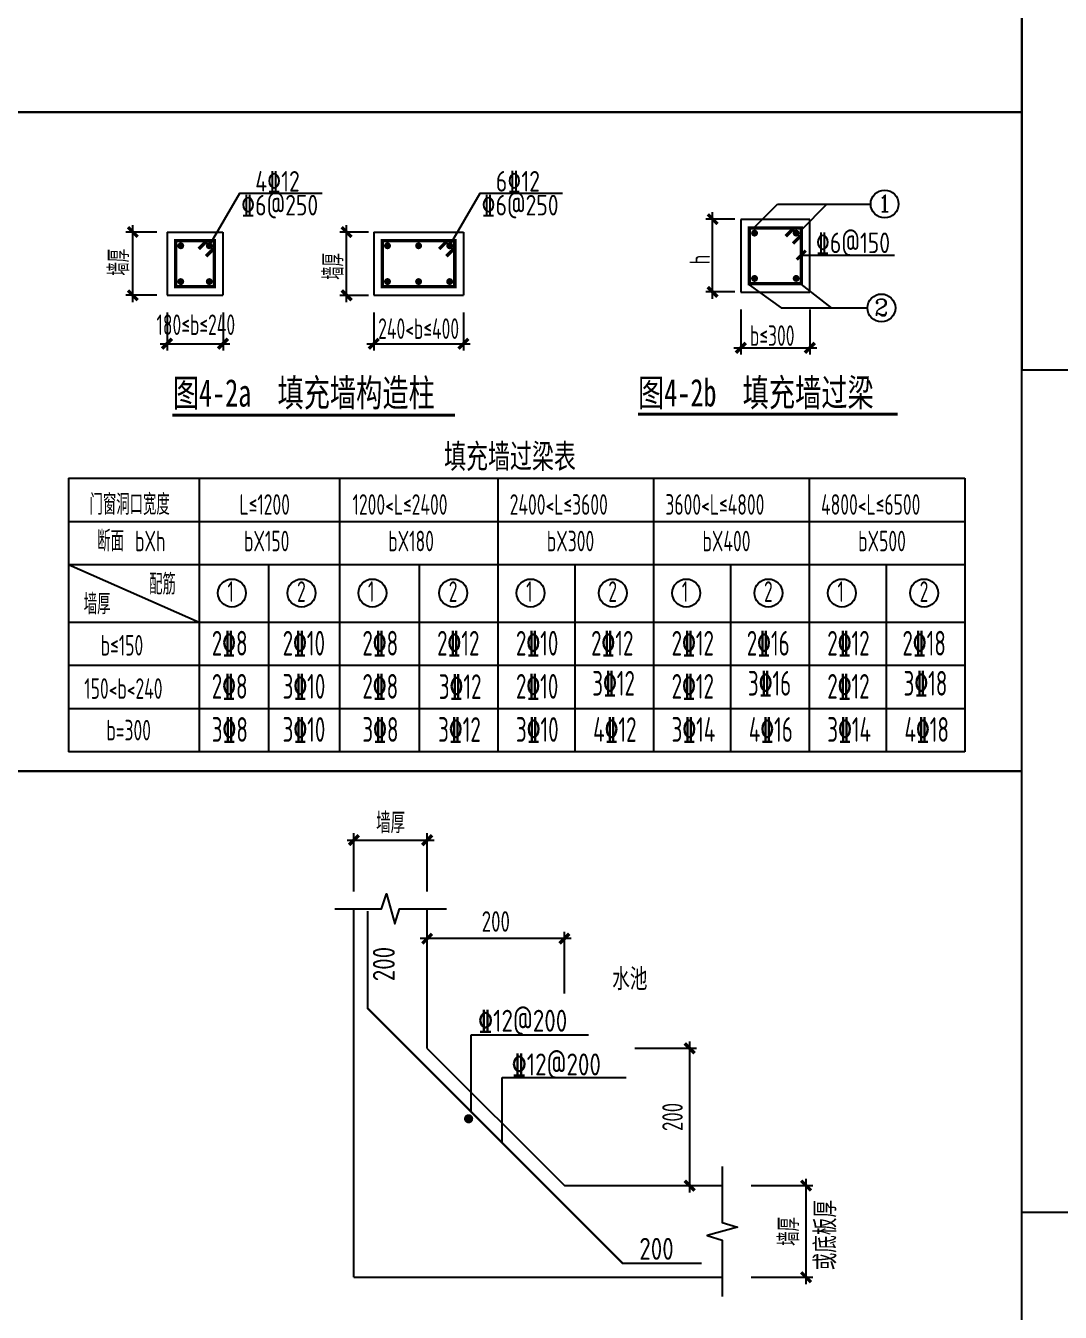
# Model space of a CAD drawing. Extents: x 698102 to 803227, y -138366 to 57555.
# Drawn here: x 745367 to 760441, y -116451 to -97709 of the extents above; entities that cross this region are included whole.
import ezdxf
from ezdxf.enums import TextEntityAlignment as Align

# ---------------------------------------------------------------- set-up
doc = ezdxf.new("R2010")
doc.units = 0
doc.header["$LTSCALE"] = 500
doc.layers.get('0').update_dxf_attribs({"linetype": 'CONTINUOUS'})
doc.layers.get('Defpoints').update_dxf_attribs({"color": 1, "linetype": 'CONTINUOUS'})
for name, color, linetype in [('DIM', 83, 'CONTINUOUS'), ('REIND', 12, 'CONTINUOUS'), ('REINL', 12, 'CONTINUOUS'), ('TAB', 132, 'CONTINUOUS'), ('TEXT', 7, 'CONTINUOUS'), ('THICK', 6, 'CONTINUOUS'), ('THIN', 131, 'CONTINUOUS'), ('WALL_DE', 25, 'CONTINUOUS')]:
    doc.layers.add(name, color=color, linetype=linetype)
doc.styles.add('TSSD_Dimension', font='Tssdeng.shx', dxfattribs={"width": 0.7, "bigfont": 'hztxt.shx'})
doc.styles.add('TSSD_Label', font='complex.shx', dxfattribs={"width": 0.8, "bigfont": 'hztxt.shx'})
doc.styles.add('TSSD_Norm', font='tssdeng.shx', dxfattribs={"width": 0.8, "bigfont": 'hztxt.shx'})
doc.styles.add('TSSD_Rein', font='tssdeng.shx', dxfattribs={"width": 0.7, "bigfont": 'hztxt.shx'})
doc.styles.add('黑体', font='simhei.ttf')
doc.dimstyles.new('TSSD_100_100', dxfattribs={"dimtxt": 300, "dimasz": 100, "dimexe": 100, "dimexo": 250, "dimgap": 100, "dimtad": 1, "dimdec": 0, "dimzin": 0, "dimdsep": 46, "dimtxsty": 'TSSD_Dimension', "dimblk": 'ARCHTICK', "dimcen": 0, "dimdle": 100, "dimclrt": 7, "dimadec": 0, "dimazin": 0, "dimtfac": 1, "dimtdec": 0, "dimtix": 1, "dimtmove": 2, "dimatfit": 3, "dimfxl": 800, "dimfxlon": 1, "dimtolj": 1, "dimtzin": 0, "dimarcsym": 0})

# ---------------------------------------------------------------- blocks, each defined once
blk = doc.blocks.new('_ArchTick')
at = {"color": 0, "linetype": 'ByBlock', "const_width": 0.5}
blk.add_lwpolyline([(-0.71, -0.71), (0.71, 0.71)], dxfattribs=at)
blk = doc.blocks.new('*D68')
at = {"layer": 'Defpoints', "color": 0, "transparency": 16777216}
for p in [(747425, -101636), (748241, -101636), (748241, -102342)]:
    blk.add_point(p, dxfattribs=at)
at = {"layer": 'DIM', "color": 0, "lineweight": -2, "transparency": 16777216}
for p, q in [((747425, -101886), (747425, -102442)), ((748241, -101886), (748241, -102442)), ((747325, -102342), (748341, -102342))]:
    blk.add_line(p, q, dxfattribs=at)
at = {"layer": 'DIM', "color": 0, "lineweight": -2, "transparency": 16777216, "xscale": 100, "yscale": 100, "zscale": 100, "rotation": 180}
blk.add_blockref('_ArchTick', (747425, -102342), dxfattribs=at)
at = {"layer": 'DIM', "color": 0, "lineweight": -2, "transparency": 16777216, "xscale": 100, "yscale": 100, "zscale": 100}
blk.add_blockref('_ArchTick', (748241, -102342), dxfattribs=at)
blk = doc.blocks.new('*D69')
at = {"layer": 'Defpoints', "color": 0, "transparency": 16777216}
for p in [(746927, -100715), (747528, -100715), (747528, -101636)]:
    blk.add_point(p, dxfattribs=at)
at = {"layer": 'DIM', "color": 0, "lineweight": -2, "transparency": 16777216}
for p, q in [((746927, -101736), (746927, -100615)), ((747278, -100715), (746827, -100715)), ((747278, -101636), (746827, -101636))]:
    blk.add_line(p, q, dxfattribs=at)
at = {"layer": 'DIM', "color": 0, "lineweight": -2, "transparency": 16777216, "xscale": 100, "yscale": 100, "zscale": 100}
for p, rotation in [((746927, -100715), 90), ((746927, -101636), 270)]:
    blk.add_blockref('_ArchTick', p, dxfattribs=dict(at, rotation=rotation))
blk = doc.blocks.new('*D70')
at = {"layer": 'Defpoints', "color": 0, "transparency": 16777216}
for p in [(750042, -100715), (750609, -100715), (750609, -101637)]:
    blk.add_point(p, dxfattribs=at)
at = {"layer": 'DIM', "color": 0, "lineweight": -2, "transparency": 16777216}
for p, q in [((750042, -101737), (750042, -100615)), ((750359, -100715), (749942, -100715)), ((750359, -101637), (749942, -101637))]:
    blk.add_line(p, q, dxfattribs=at)
at = {"layer": 'DIM', "color": 0, "lineweight": -2, "transparency": 16777216, "xscale": 100, "yscale": 100, "zscale": 100}
for p, rotation in [((750042, -100715), 90), ((750042, -101637), 270)]:
    blk.add_blockref('_ArchTick', p, dxfattribs=dict(at, rotation=rotation))
blk = doc.blocks.new('*D71')
at = {"layer": 'Defpoints', "color": 0, "transparency": 16777216}
for p in [(750438, -101636), (751744, -101636), (751744, -102342)]:
    blk.add_point(p, dxfattribs=at)
at = {"layer": 'DIM', "color": 0, "lineweight": -2, "transparency": 16777216}
for p, q in [((750438, -101886), (750438, -102442)), ((751744, -101886), (751744, -102442)), ((750338, -102342), (751844, -102342))]:
    blk.add_line(p, q, dxfattribs=at)
at = {"layer": 'DIM', "color": 0, "lineweight": -2, "transparency": 16777216, "xscale": 100, "yscale": 100, "zscale": 100, "rotation": 180}
blk.add_blockref('_ArchTick', (750438, -102342), dxfattribs=at)
at = {"layer": 'DIM', "color": 0, "lineweight": -2, "transparency": 16777216, "xscale": 100, "yscale": 100, "zscale": 100}
blk.add_blockref('_ArchTick', (751744, -102342), dxfattribs=at)
blk = doc.blocks.new('ts_reino')
blk.add_circle((0, 0), 0.5)
at = {"style": 'TSSD_Label', "width": 1.944444}
blk.add_attdef('TSSD', text='', height=0.6, dxfattribs=at).set_placement((-0.25, -0.28), (0.25, -0.28), align=Align.FIT)
blk = doc.blocks.new('*D72')
at = {"layer": 'Defpoints', "color": 0, "transparency": 16777216}
for p in [(755786, -101591), (756792, -101591), (756792, -102401)]:
    blk.add_point(p, dxfattribs=at)
at = {"layer": 'DIM', "color": 0, "lineweight": -2, "transparency": 16777216}
for p, q in [((755786, -101841), (755786, -102501)), ((756792, -101841), (756792, -102501)), ((755686, -102401), (756892, -102401))]:
    blk.add_line(p, q, dxfattribs=at)
at = {"layer": 'DIM', "color": 0, "lineweight": -2, "transparency": 16777216, "xscale": 100, "yscale": 100, "zscale": 100, "rotation": 180}
blk.add_blockref('_ArchTick', (755786, -102401), dxfattribs=at)
at = {"layer": 'DIM', "color": 0, "lineweight": -2, "transparency": 16777216, "xscale": 100, "yscale": 100, "zscale": 100}
blk.add_blockref('_ArchTick', (756792, -102401), dxfattribs=at)
blk = doc.blocks.new('*D73')
at = {"layer": 'Defpoints', "color": 0, "transparency": 16777216}
for p in [(755375, -100527), (755951, -100527), (755951, -101587)]:
    blk.add_point(p, dxfattribs=at)
at = {"layer": 'DIM', "color": 0, "lineweight": -2, "transparency": 16777216}
for p, q in [((755375, -101687), (755375, -100427)), ((755701, -100527), (755275, -100527)), ((755701, -101587), (755275, -101587))]:
    blk.add_line(p, q, dxfattribs=at)
at = {"layer": 'DIM', "color": 0, "lineweight": -2, "transparency": 16777216, "xscale": 100, "yscale": 100, "zscale": 100}
for p, rotation in [((755375, -100527), 90), ((755375, -101587), 270)]:
    blk.add_blockref('_ArchTick', p, dxfattribs=dict(at, rotation=rotation))
blk = doc.blocks.new('A$C67FA1DEA')
at = {"layer": 'REINL', "const_width": 50}
for points in [[(18, 124), (140, 246)], [(124, 18), (246, 140)]]:
    blk.add_lwpolyline(points, dxfattribs=at)
blk = doc.blocks.new('*D179')
at = {"layer": 'Defpoints', "color": 0, "transparency": 16777216}
for p in [(755516, -114606), (756737, -114606), (755516, -115940)]:
    blk.add_point(p, dxfattribs=at)
at = {"layer": 'DIM', "color": 0, "lineweight": -2, "transparency": 16777216}
for p, q in [((756737, -116040), (756737, -114506)), ((755937, -114606), (756837, -114606)), ((755937, -115940), (756837, -115940))]:
    blk.add_line(p, q, dxfattribs=at)
at = {"layer": 'DIM', "color": 0, "lineweight": -2, "transparency": 16777216, "xscale": 100, "yscale": 100, "zscale": 100}
for p, rotation in [((756737, -114606), 90), ((756737, -115940), 270)]:
    blk.add_blockref('_ArchTick', p, dxfattribs=dict(at, rotation=rotation))
at = {"layer": 'DIM', "color": 7, "transparency": 16777216, "insert": (756487, -115273), "char_height": 300, "attachment_point": 5, "rotation": 90, "style": 'TSSD_Dimension'}
blk.add_mtext('\\A1;墙厚', dxfattribs=at)
blk = doc.blocks.new('*D180')
at = {"layer": 'Defpoints', "color": 0, "transparency": 16777216}
for p in [(751216, -109573), (750149, -110573), (751216, -110573)]:
    blk.add_point(p, dxfattribs=at)
at = {"layer": 'DIM', "color": 0, "lineweight": -2, "transparency": 16777216}
for p, q in [((750049, -109573), (751316, -109573)), ((750149, -110323), (750149, -109473)), ((751216, -110323), (751216, -109473))]:
    blk.add_line(p, q, dxfattribs=at)
at = {"layer": 'DIM', "color": 0, "lineweight": -2, "transparency": 16777216, "xscale": 100, "yscale": 100, "zscale": 100, "rotation": 180}
blk.add_blockref('_ArchTick', (750149, -109573), dxfattribs=at)
at = {"layer": 'DIM', "color": 0, "lineweight": -2, "transparency": 16777216, "xscale": 100, "yscale": 100, "zscale": 100}
blk.add_blockref('_ArchTick', (751216, -109573), dxfattribs=at)
at = {"layer": 'DIM', "color": 7, "transparency": 16777216, "insert": (750683, -109323), "char_height": 300, "attachment_point": 5, "style": 'TSSD_Dimension'}
blk.add_mtext('\\A1;墙厚', dxfattribs=at)
blk = doc.blocks.new('*D181')
at = {"layer": 'Defpoints', "color": 0, "transparency": 16777216}
for p in [(753502, -112606), (755041, -112606), (753502, -114606)]:
    blk.add_point(p, dxfattribs=at)
at = {"layer": 'DIM', "color": 0, "lineweight": -2, "transparency": 16777216}
for p, q in [((754241, -112606), (755141, -112606)), ((755041, -114706), (755041, -112506)), ((754241, -114606), (755141, -114606))]:
    blk.add_line(p, q, dxfattribs=at)
at = {"layer": 'DIM', "color": 0, "lineweight": -2, "transparency": 16777216, "xscale": 100, "yscale": 100, "zscale": 100}
for p, rotation in [((755041, -112606), 90), ((755041, -114606), 270)]:
    blk.add_blockref('_ArchTick', p, dxfattribs=dict(at, rotation=rotation))
at = {"layer": 'DIM', "color": 7, "transparency": 16777216, "insert": (754791, -113606), "char_height": 300, "attachment_point": 5, "rotation": 90, "style": 'TSSD_Dimension'}
blk.add_mtext('\\A1;200', dxfattribs=at)
blk = doc.blocks.new('*D182')
at = {"layer": 'Defpoints', "color": 0, "transparency": 16777216}
for p in [(751216, -111008), (751216, -112101), (753216, -112101)]:
    blk.add_point(p, dxfattribs=at)
at = {"layer": 'DIM', "color": 0, "lineweight": -2, "transparency": 16777216}
for p, q in [((751216, -111808), (751216, -110908)), ((753216, -111808), (753216, -110908)), ((753316, -111008), (751116, -111008))]:
    blk.add_line(p, q, dxfattribs=at)
at = {"layer": 'DIM', "color": 0, "lineweight": -2, "transparency": 16777216, "xscale": 100, "yscale": 100, "zscale": 100, "rotation": 180}
blk.add_blockref('_ArchTick', (751216, -111008), dxfattribs=at)
at = {"layer": 'DIM', "color": 0, "lineweight": -2, "transparency": 16777216, "xscale": 100, "yscale": 100, "zscale": 100}
blk.add_blockref('_ArchTick', (753216, -111008), dxfattribs=at)
at = {"layer": 'DIM', "color": 7, "transparency": 16777216, "insert": (752216, -110758), "char_height": 300, "attachment_point": 5, "style": 'TSSD_Dimension'}
blk.add_mtext('\\A1;200', dxfattribs=at)

msp = doc.modelspace()

# ---------------------------------------------------------------- linework, layer by layer
at = {"layer": 'DIM'}
for p, q in [((755959.99, -100666.73), (756318.27, -100306.43)), ((756318.27, -100306.43), (757593.36, -100306.43)), ((756668.06, -100683.99), (757038.97, -100306.43)), ((756667.33, -101049.78), (758025.98, -101049.78)), ((755908.17, -101484.8), (756374.28, -101820.52)), ((756662.12, -101472.75), (757102.32, -101820.52)), ((756374.28, -101820.52), (757632.37, -101820.52)), ((751859.24, -112411.74), (753565.08, -112411.74)), ((751859.24, -113532.55), (751859.24, -112411.74)), ((752308, -113032.96), (754116.71, -113032.96)), ((752308, -113981.04), (752308, -113032.96))]:
    msp.add_line(p, q, dxfattribs=at)
for points in [[(748040.67, -100914.8), (748484.69, -100146.8), (749687.19, -100146.8)], [(751543.53, -100914.8), (751987.55, -100146.8), (753190.05, -100146.8)], [(749869.49, -110573.03), (750552.83, -110573.03), (750622.83, -110353.03), (750742.83, -110793.03), (750812.83, -110573.03), (751496.16, -110573.03)], [(755516.16, -114326.36), (755516.16, -115143.03), (755736.16, -115213.03), (755296.16, -115333.03), (755516.16, -115403.03), (755516.16, -116219.7)]]:
    msp.add_lwpolyline(points, dxfattribs=at)
at = {"layer": 'DIM', "const_width": 45}
msp.add_lwpolyline([(756602.17, -101114.95), (756732.5, -100984.62)], dxfattribs=at)
at = {"layer": 'DIM'}
for centre in [(748370.9, -105973.25), (749385.12, -105973.25), (750417.77, -105973.25), (751594.76, -105973.25), (752722.81, -105973.25), (753920.15, -105973.25), (754990.97, -105973.25), (756188.3, -105973.25), (757259.12, -105973.25), (758456.46, -105973.25)]:
    msp.add_circle(centre, 203.83, dxfattribs=at)
at = {"layer": 'REIND', "const_width": 66.67}
msp.add_lwpolyline([(751786.3, -113632.22, -1), (751852.96, -113632.22, -1)], format="xyb", close=True, dxfattribs=at)
at = {"layer": 'REINL', "const_width": 50}
for points in [[(755910.86, -100655.5), (756667.33, -100655.5), (756667.33, -101465.66), (755910.86, -101465.66)], [(747550.42, -100839.8), (748115.67, -100839.8), (748115.67, -101511.36), (747550.42, -101511.36)], [(750562.99, -100839.8), (751618.53, -100839.8), (751618.53, -101511.36), (750562.99, -101511.36)]]:
    msp.add_lwpolyline(points, close=True, dxfattribs=at)
at = {"layer": 'REINL'}
for points, const_width in [([(747887.64, -100961.77), (748009.61, -100839.8)], 50), ([(747993.7, -101067.83), (748115.67, -100945.87)], 50), ([(750349.49, -110606.36), (750349.49, -110606.36), (750349.49, -112022.54), (754066.65, -115739.7), (755216.16, -115739.7), (755216.16, -115739.7)], 30)]:
    msp.add_lwpolyline(points, dxfattribs=dict(at, const_width=const_width))
at = {"layer": 'REINL', "const_width": 50}
for points in [[(755960.86, -100730.5, 1), (756010.86, -100730.5, 1)], [(756567.33, -100730.5, 1), (756617.33, -100730.5, 1)], [(747600.42, -100914.8, 1), (747650.42, -100914.8, 1)], [(748015.67, -100914.8, 1), (748065.67, -100914.8, 1)], [(750612.99, -100914.8, 1), (750662.99, -100914.8, 1)], [(751065.76, -100914.8, 1), (751115.76, -100914.8, 1)], [(751518.53, -100914.8, 1), (751568.53, -100914.8, 1)], [(747600.42, -101436.36, 1), (747650.42, -101436.36, 1)], [(748015.67, -101436.36, 1), (748065.67, -101436.36, 1)], [(750612.99, -101436.36, 1), (750662.99, -101436.36, 1)], [(751065.76, -101436.36, 1), (751115.76, -101436.36, 1)], [(751518.53, -101436.36, 1), (751568.53, -101436.36, 1)], [(755960.86, -101390.66, 1), (756010.86, -101390.66, 1)], [(756567.33, -101390.66, 1), (756617.33, -101390.66, 1)]]:
    msp.add_lwpolyline(points, format="xyb", close=True, dxfattribs=at)
at = {"layer": 'TAB'}
for p, q in [((745992.11, -104302.53), (759047.83, -104302.53)), ((745992.11, -104302.53), (745992.11, -108284.46)), ((747891.46, -104302.53), (747891.46, -108284.46)), ((749938.33, -104302.53), (749938.33, -108284.46)), ((752243.36, -104302.53), (752243.36, -108284.46)), ((754511.52, -104302.53), (754511.52, -108284.46)), ((756779.68, -104302.53), (756779.68, -108284.46)), ((759047.83, -104302.53), (759047.83, -108284.46)), ((745992.11, -104930.55), (759047.83, -104930.55)), ((745992.11, -105558.91), (759047.83, -105558.91)), ((745992.11, -105558.91), (747891.46, -106397.95)), ((748905.67, -105558.91), (748905.67, -108284.46)), ((751100.07, -105558.91), (751100.07, -108266.03)), ((753368.22, -105558.91), (753368.22, -108284.46)), ((755636.38, -105558.91), (755636.38, -108284.46)), ((757904.53, -105558.91), (757904.53, -108284.46)), ((745992.11, -106397.95), (759047.83, -106397.95)), ((745992.11, -107026.31), (759047.83, -107026.31)), ((745992.11, -107654.67), (759047.83, -107654.67)), ((759047.83, -108284.46), (745992.11, -108284.46))]:
    msp.add_line(p, q, dxfattribs=at)
for points in [[(745061.92, -98966.22), (759881.92, -98966.22), (759881.92, -89366.22), (745061.92, -89366.22)], [(745061.92, -108566.22), (759881.92, -108566.22), (759881.92, -98966.22), (745061.92, -98966.22)], [(745061.92, -118166.22), (759881.92, -118166.22), (759881.92, -108566.22), (745061.92, -108566.22)]]:
    msp.add_lwpolyline(points, close=True, dxfattribs=at)
for points in [[(774823.38, -89366.22), (759881.92, -89366.22), (759881.92, -102723.37), (774823.38, -102723.37)], [(774823.38, -114999.55), (759881.92, -114999.55), (759881.92, -102723.37), (774823.38, -102723.37)]]:
    msp.add_lwpolyline(points, dxfattribs=at)
at = {"layer": 'THICK', "color": 161, "const_width": 45}
for points in [[(747504.72, -103382.38), (751623.53, -103382.38)], [(754285.78, -103369.31), (758073.46, -103369.31)]]:
    msp.add_lwpolyline(points, dxfattribs=at)
at = {"layer": 'THIN'}
msp.add_line((757576.36, -100306.43), (757678.37, -100306.43), dxfattribs=at)
at = {"layer": 'WALL_DE'}
for p, q in [((756792.33, -100530.5), (755785.86, -100530.5)), ((755785.86, -100530.5), (755785.86, -101590.66)), ((756792.33, -101590.66), (756792.33, -100530.5)), ((755785.86, -101590.66), (756792.33, -101590.66)), ((750149.49, -115939.7), (750149.49, -110573.03)), ((751216.16, -112606.36), (751216.16, -110573.03)), ((751216.16, -112606.36), (753216.16, -114606.36)), ((753216.16, -114606.36), (755516.16, -114606.36)), ((750149.49, -115939.7), (755516.16, -115939.7))]:
    msp.add_line(p, q, dxfattribs=at)
at = {"layer": 'WALL_DE', "linetype": 'Continuous'}
for p, q in [((747425.42, -100714.8), (748240.67, -100714.8)), ((747425.42, -100714.8), (747425.42, -101636.36)), ((748240.67, -100714.8), (748240.67, -101636.36)), ((750437.99, -100714.8), (751743.53, -100714.8)), ((750437.99, -100714.8), (750437.99, -101636.36)), ((751743.53, -100714.8), (751743.53, -101636.36)), ((747425.42, -101636.36), (748240.67, -101636.36)), ((750437.99, -101636.36), (751743.53, -101636.36))]:
    msp.add_line(p, q, dxfattribs=at)

# ---------------------------------------------------------------- block references
at = {"layer": 'REINL'}
for p in [(756421.62, -100901.21), (751372.82, -101085.51)]:
    msp.add_blockref('A$C67FA1DEA', p, dxfattribs=at)
at = {"layer": 'TEXT', "xscale": 405, "yscale": 405, "zscale": 405}
msp.add_blockref('ts_reino', (757880.87, -100306.43), dxfattribs=at).add_auto_attribs({'TSSD': '1'})
at = {"layer": 'TEXT'}
ref = msp.add_blockref('ts_reino', (757834.87, -101820.52), dxfattribs=dict(at, xscale=405, yscale=405, zscale=405))
ref.add_attrib('TSSD', '2', dxfattribs={"layer": '0', "height": 243, "style": 'TSSD_Label', "width": 1.25}).set_placement((757733.62, -101933.92), (757936.12, -101933.92), align=Align.FIT)

# ---------------------------------------------------------------- texts
at = {"layer": 'TEXT', "ltscale": 99}
for s, style, width, p in [('4%%13212', 'TSSD_Norm', 0.8, (749035.51, -99975.44)), ('6%%13212', 'TSSD_Norm', 0.8, (752538.37, -99975.44)), ('%%1326@250', 'TSSD_Norm', 0.8, (749065.83, -100321.01)), ('%%1326@250', 'TSSD_Norm', 0.8, (752568.69, -100321.01)), ('180≤b≤240', 'TSSD_Rein', 0.65, (747844.74, -102064.6)), ('240<b≤400', 'TSSD_Rein', 0.65, (751091.35, -102121.5))]:
    msp.add_text(s, height=300, dxfattribs=dict(at, style=style, width=width)).set_placement(p, align=Align.MIDDLE)
for s, height, style, width, p in [('%%1326@150', 300, 'TSSD_Norm', 0.8, (756878.75, -101021.55)), ('b≤300', 300, 'TSSD_Rein', 0.65, (755918.82, -102373.15)), ('b≤150', 300, 'TSSD_Rein', 0.65, (746458.68, -106884.64)), ('2%%1328', 360, 'TSSD_Rein', 0.65, (748077.4, -106884.64)), ('2%%13210', 360, 'TSSD_Rein', 0.65, (749110.06, -106884.64)), ('2%%1328', 360, 'TSSD_Rein', 0.65, (750271.8, -106884.64)), ('2%%13212', 360, 'TSSD_Rein', 0.65, (751360.45, -106884.64)), ('2%%13210', 360, 'TSSD_Rein', 0.65, (752509.21, -106884.64)), ('2%%13212', 360, 'TSSD_Rein', 0.65, (753604.08, -106884.64)), ('2%%13212', 360, 'TSSD_Rein', 0.65, (754777.37, -106884.64)), ('2%%13216', 360, 'TSSD_Rein', 0.65, (755872.24, -106884.64)), ('2%%13212', 360, 'TSSD_Rein', 0.65, (757045.53, -106884.64)), ('2%%13218', 360, 'TSSD_Rein', 0.65, (758140.39, -106884.64)), ('2%%1328', 360, 'TSSD_Rein', 0.65, (748077.4, -107513)), ('3%%13210', 360, 'TSSD_Rein', 0.65, (749109.58, -107513)), ('2%%1328', 360, 'TSSD_Rein', 0.65, (750271.8, -107513)), ('3%%13212', 360, 'TSSD_Rein', 0.65, (751385.61, -107516.91)), ('2%%13210', 360, 'TSSD_Rein', 0.65, (752509.21, -107513)), ('3%%13212', 360, 'TSSD_Rein', 0.65, (753621.37, -107468.21)), ('2%%13212', 360, 'TSSD_Rein', 0.65, (754777.37, -107513)), ('3%%13216', 360, 'TSSD_Rein', 0.65, (755889.53, -107468.21)), ('2%%13212', 360, 'TSSD_Rein', 0.65, (757045.53, -107513)), ('3%%13218', 360, 'TSSD_Rein', 0.65, (758157.68, -107468.21)), ('3%%1328', 360, 'TSSD_Rein', 0.65, (748077.4, -108141.36)), ('3%%13210', 360, 'TSSD_Rein', 0.65, (749109.58, -108141.36)), ('3%%1328', 360, 'TSSD_Rein', 0.65, (750271.8, -108141.36)), ('3%%13212', 360, 'TSSD_Rein', 0.65, (751375.85, -108141.36)), ('3%%13210', 360, 'TSSD_Rein', 0.65, (752509.21, -108141.36)), ('4%%13212', 360, 'TSSD_Rein', 0.65, (753634.25, -108141.36)), ('3%%13214', 360, 'TSSD_Rein', 0.65, (754777.37, -108141.36)), ('4%%13216', 360, 'TSSD_Rein', 0.65, (755902.4, -108141.36)), ('3%%13214', 360, 'TSSD_Rein', 0.65, (757045.53, -108141.36)), ('4%%13218', 360, 'TSSD_Rein', 0.65, (758170.56, -108141.36))]:
    msp.add_text(s, height=height, dxfattribs=dict(at, style=style, width=width)).set_placement(p)
at = {"layer": 'TEXT', "style": 'TSSD_Rein', "width": 0.65}
for p in [(746708.88, -101154.76), (749833.03, -101215.12)]:
    msp.add_text('墙厚', height=300, rotation=90, dxfattribs=at).set_placement(p, align=Align.MIDDLE)
at = {"layer": 'TEXT', "linetype": 'ByBlock', "style": 'TSSD_Rein', "width": 0.65}
msp.add_text('h', height=300, rotation=90, dxfattribs=at).set_placement((755186.67, -101115.17), align=Align.MIDDLE_CENTER)
at = {"layer": 'TEXT'}
for s, height, style, width, p in [('填充墙过梁表', 400, 'TSSD_Norm', 0.8, (751462.55, -104195.26)), ('门窗洞口宽度', 300, 'TSSD_Rein', 0.65, (746295.39, -104833.53)), ('L≤1200', 300, 'TSSD_Rein', 0.65, (748480.74, -104833.53)), ('1200<L≤2400', 300, 'TSSD_Rein', 0.65, (750128.27, -104833.53)), ('2400<L≤3600', 300, 'TSSD_Rein', 0.65, (752418.71, -104833.53)), ('3600<L≤4800', 300, 'TSSD_Rein', 0.65, (754686.86, -104833.53)), ('4800<L≤6500', 300, 'TSSD_Rein', 0.65, (756955.02, -104833.53)), ('断面', 300, 'TSSD_Rein', 0.65, (746408.72, -105366.18)), ('bXh', 300, 'TSSD_Rein', 0.65, (746959.93, -105366.18)), ('bX150', 300, 'TSSD_Rein', 0.65, (748547.35, -105366.18)), ('bX180', 300, 'TSSD_Rein', 0.65, (750648.89, -105366.18)), ('bX300', 300, 'TSSD_Rein', 0.65, (752959.3, -105366.18)), ('bX400', 300, 'TSSD_Rein', 0.65, (755227.46, -105366.18)), ('bX500', 300, 'TSSD_Rein', 0.65, (757495.62, -105366.18)), ('配筋', 300, 'TSSD_Rein', 0.65, (747164.11, -105995.16)), ('1', 300, 'TSSD_Rein', 0.65, (748306.19, -106102.64)), ('2', 300, 'TSSD_Rein', 0.65, (749320.4, -106102.64)), ('1', 300, 'TSSD_Rein', 0.65, (750353.06, -106102.64)), ('2', 300, 'TSSD_Rein', 0.65, (751530.05, -106102.64)), ('1', 300, 'TSSD_Rein', 0.65, (752658.1, -106102.64)), ('2', 300, 'TSSD_Rein', 0.65, (753855.43, -106102.64)), ('1', 300, 'TSSD_Rein', 0.65, (754926.25, -106102.64)), ('2', 300, 'TSSD_Rein', 0.65, (756123.59, -106102.64)), ('1', 300, 'TSSD_Rein', 0.65, (757194.41, -106102.64)), ('2', 300, 'TSSD_Rein', 0.65, (758391.74, -106102.64)), ('墙厚', 300, 'TSSD_Rein', 0.65, (746212.21, -106283.75)), ('150<b<240', 300, 'TSSD_Rein', 0.65, (746219.41, -107514.95)), ('b=300', 300, 'TSSD_Rein', 0.65, (746542.06, -108120.91)), ('水池', 320, 'TSSD_Norm', 0.8, (753912.12, -111758.92)), ('%%13212@200', 320, 'TSSD_Norm', 0.8, (751957.08, -112363.95)), ('%%13212@200', 320, 'TSSD_Norm', 0.8, (752447.42, -113000.94)), ('200', 320, 'TSSD_Norm', 0.8, (754306.66, -115686.81))]:
    msp.add_text(s, height=height, dxfattribs=dict(at, style=style, width=width)).set_placement(p)
at = {"layer": 'TEXT', "style": 'TSSD_Norm', "width": 0.8}
for s, p in [('200', (750744.44, -111629.09)), ('或底板厚', (757180.15, -115839.64))]:
    msp.add_text(s, height=320, rotation=90, dxfattribs=at).set_placement(p)
at = {"layer": 'THICK', "color": 161, "style": '黑体', "width": 0.7}
for s, p in [('图4-2a  填充墙构造柱', (747509.87, -103256.53)), ('图4-2b  填充墙过梁', (754287.98, -103254.11))]:
    msp.add_text(s, height=400, dxfattribs=at).set_placement(p)

# ---------------------------------------------------------------- dimensions: what is measured, and where the dimension line sits
at = {"layer": 'DIM'}
for base, p1, p2, picture, middle in [((755375.37, -100526.83), (755950.56, -101586.99), (755950.56, -100526.83), '*D73', (755375.37, -101056.91)), ((746926.81, -100714.8), (747527.95, -101636.36), (747527.95, -100714.8), '*D69', (746926.81, -101175.58)), ((750041.84, -100714.8), (750608.88, -101636.93), (750608.88, -100714.8), '*D70', (750041.84, -101175.87))]:
    dim = msp.add_linear_dim(base=base, p1=p1, p2=p2, angle=90, text=' ', dimstyle='TSSD_100_100', dxfattribs=at)
    dim.commit()
    dim.dimension.update_dxf_attribs({"geometry": picture, "text_midpoint": middle})
for base, p1, p2, picture, middle in [((748240.67, -102342.5), (747425.42, -101636.36), (748240.67, -101636.36), '*D68', (747833.04, -102342.5)), ((751743.53, -102342.5), (750437.99, -101636.36), (751743.53, -101636.36), '*D71', (751090.76, -102342.5)), ((756792.33, -102401.44), (755785.86, -101590.66), (756792.33, -101590.66), '*D72', (756289.1, -102401.44))]:
    dim = msp.add_linear_dim(base=base, p1=p1, p2=p2, text=' ', dimstyle='TSSD_100_100', dxfattribs=at)
    dim.commit()
    dim.dimension.update_dxf_attribs({"geometry": picture, "text_midpoint": middle})
for p1, p2, distance, text, picture, middle in [((750149.49, -110573.03), (751216.16, -110573.03), 1000.2, '墙厚', '*D180', (750682.83, -109322.83)), ((753216.17, -112101.28), (751216.17, -112101.28), -1093.46, '200', '*D182', (752216.17, -110757.82)), ((753502.26, -114606.36), (753502.26, -112606.36), -1538.5, '200', '*D181', (754790.77, -113606.36)), ((755516.16, -115939.7), (755516.16, -114606.36), -1220.5, '墙厚', '*D179', (756486.66, -115273.03))]:
    dim = msp.add_aligned_dim(p1=p1, p2=p2, distance=distance, text=text, dimstyle='TSSD_100_100', dxfattribs=at)
    dim.commit()
    dim.dimension.update_dxf_attribs({"geometry": picture, "text_midpoint": middle})

doc.saveas('drawing.dxf')
